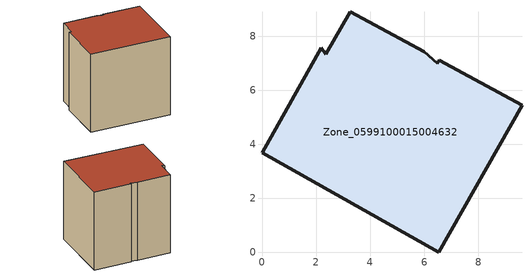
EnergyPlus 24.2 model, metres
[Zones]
Zone_0599100015004632
 floor ground (C_G): 6.47,6.99 6.54,7.11 9.61,5.44 6.54,0 0,3.69 2.18,7.56 2.35,7.32 3.26,8.91 5.99,7.42 z0.88
 wall outside (C_F): 0,3.69 6.54,0 9.61,5.44 6.54,7.11 6.47,6.99 5.99,7.42 3.26,8.91 2.35,7.32 2.18,7.56 0,3.69 z0.88:8.41
 roof outside (C_R): 2.35,7.32 2.18,7.56 0,3.69 6.54,0 9.61,5.44 6.54,7.11 6.47,6.99 5.99,7.42 3.26,8.91 z8.41
[BUILDING]
Pand.0599100015004632: North Axis=0; Terrain=City; Loads Convergence Tolerance Value=0.04; Temperature Convergence Tolerance Value=0.4; Solar Distribution=FullExterior; Maximum Number of Warmup Days=25; Minimum Number of Warmup Days=1
[Site:Location]
Rotterdam.The.Hague.AP_ZH_NLD Design_Conditions: Latitude=51.96; Longitude=4.45; Time Zone=1; Elevation=-4.5
[SITE:GROUNDTEMPERATURE:BUILDINGSURFACE]
18, 18, 18, 18, 18, 18, 18, 18, 18, 18, 18, 18
[MATERIAL] Thermal Absorptance=0.9; Solar Absorptance=0.7; Visible Absorptance=0.7
Name | Roughness | Thickness | Conductivity | Density | Specific Heat
G.TC.1946-1964 | MediumSmooth | 0.15 | 1 | 540 | 1210
F.TC.1946-1964 | Rough | 0.3 | 0.857143 | 1920 | 840
R.TC.1946-1964 | MediumRough | 0.2 | 0.235294 | 1500 | 1000
[CONSTRUCTION]
C_G: G.TC.1946-1964
C_F: F.TC.1946-1964
C_R: R.TC.1946-1964
[ZONE]
Zone_0599100015004632: Type=1; Multiplier=1; Ceiling Height=Autocalculate; Volume=Autocalculate; Floor Area=autocalculate; Part of Total Floor Area=Yes
[ZONEINFILTRATION:DESIGNFLOWRATE]
Infil_Zone_0599100015004632: Zone or ZoneList or Space or SpaceList=Zone_0599100015004632; Schedule=AlwaysOn; Design Flow Rate Calculation Method=Flow/Area; Flow Rate per Floor Area=0.003; Constant Term Coefficient=1; Temperature Term Coefficient=0; Velocity Term Coefficient=0; Velocity Squared Term Coefficient=0
[HVACTEMPLATE:ZONE:IDEALLOADSAIRSYSTEM]
Zone_0599100015004632: Maximum Heating Supply Air Temperature=50; Minimum Cooling Supply Air Temperature=13; Maximum Heating Supply Air Humidity Ratio=0.0156; Minimum Cooling Supply Air Humidity Ratio=0.0077; Heating Limit=NoLimit; Cooling Limit=NoLimit; Dehumidification Control Type=ConstantSensibleHeatRatio; Cooling Sensible Heat Ratio=0.7; Dehumidification Setpoint=60; Humidification Control Type=None; Humidification Setpoint=30; Outdoor Air Method=None; Outdoor Air Flow Rate per Person=0.00944; Outdoor Air Flow Rate per Zone Floor Area=0; Outdoor Air Flow Rate per Zone=0; Demand Controlled Ventilation Type=None; Outdoor Air Economizer Type=NoEconomizer; Heat Recovery Type=None; Sensible Heat Recovery Effectiveness=0.7; Latent Heat Recovery Effectiveness=0.65
[ZONECONTROL:THERMOSTAT]
ThermostatControl_Zone_0599100015004632: Zone or ZoneList=Zone_0599100015004632; Control Type Schedule=DualSetpointControlType; Control 1=Thermostat_Zone_0599100015004632; Temperature Difference Between Cutout And Setpoint=0
[THERMOSTATSETPOINT:DUALSETPOINT]
Thermostat_Zone_0599100015004632: Heating Setpoint Temperature Schedule=HeatingSetpoint_Zone_0599100015004632; Cooling Setpoint Temperature Schedule=CoolingSetpoint_Zone_0599100015004632
[SCHEDULE:COMPACT]
HeatingSetpoint_Zone_0599100015004632: Through: 12/31, For: AllDays, Until: 24:00, 21
CoolingSetpoint_Zone_0599100015004632: Through: 12/31, For: AllDays, Until: 24:00, 24
DualSetpointControlType: Through: 12/31, For: AllDays, Until: 24:00, 4
AlwaysOn: Through: 12/31, For: AllDays, Until: 24:00, 1
